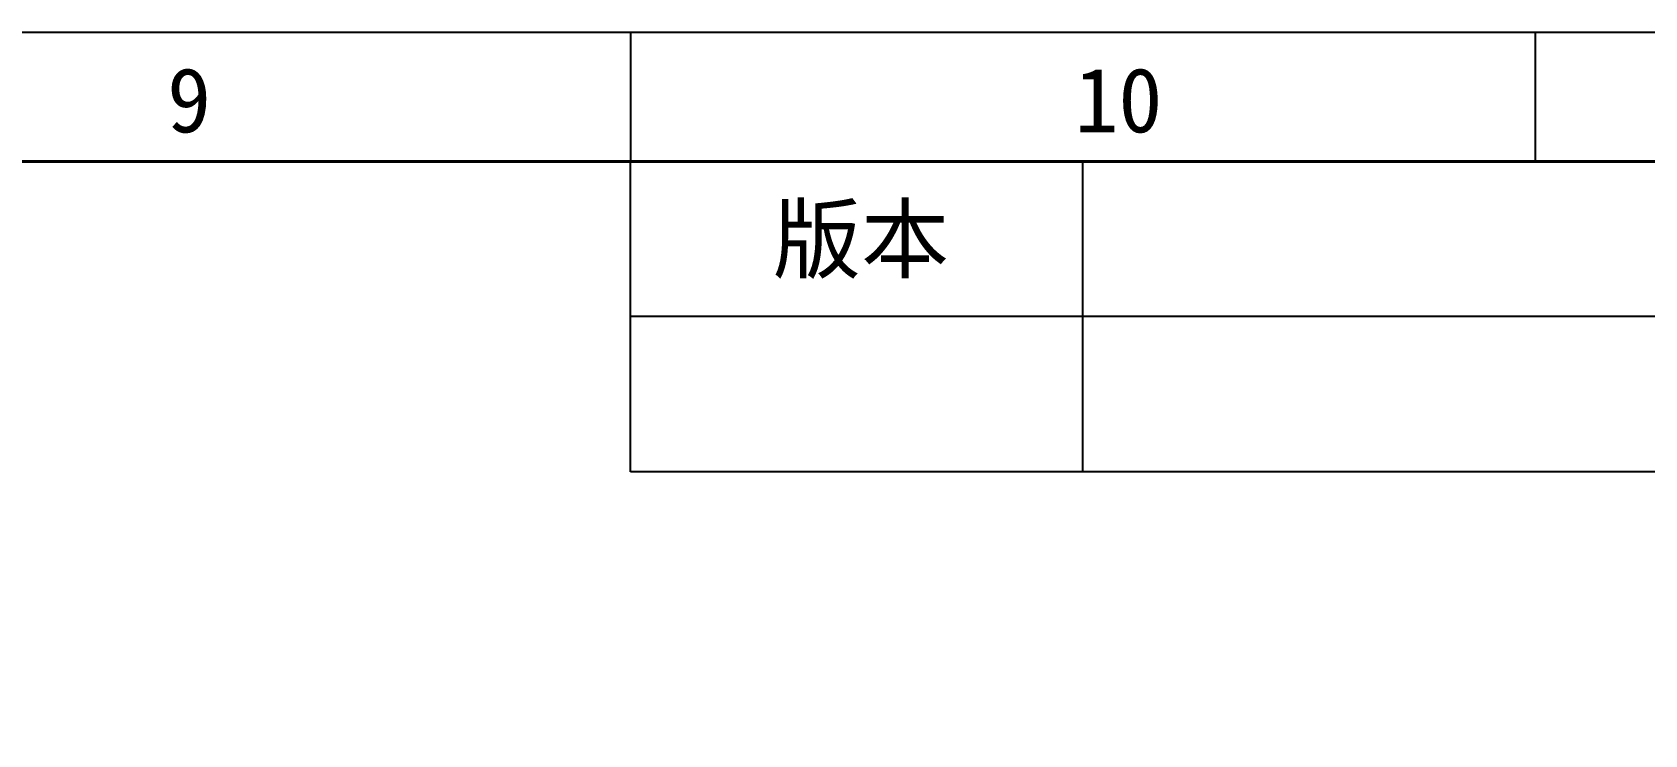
# Model space of a CAD drawing. Header units: millimetres. Extents: x 0 to 87554, y -20854 to 20404.
# Drawn here: x 79139 to 83235, y 17721 to 19505 of the extents above; entities that cross this region are included whole.
import ezdxf
from ezdxf.enums import TextEntityAlignment as Align

# ---------------------------------------------------------------- set-up
doc = ezdxf.new("R2010")
doc.units = ezdxf.units.MM
doc.layers.get('0').update_dxf_attribs({"lineweight": 15})
doc.layers.add('FORM', color=7, linetype='Continuous')
doc.styles.add('KEHUA', font='STFANGSO.TTF')

# ---------------------------------------------------------------- blocks, each defined once
blk = doc.blocks.new('KH01-M017S')
at = {"layer": 'FORM', "color": 4}
for p, q in [((315, 297), (315, 292)), ((350, 297), (350, 292))]:
    blk.add_line(p, q, dxfattribs=at)
at = {"layer": 'FORM', "color": 8}
for p, q in [((315, 280), (315, 292)), ((332.5, 280), (332.5, 292)), ((415, 286), (315, 286)), ((415, 280), (315, 280))]:
    blk.add_line(p, q, dxfattribs=at)
at = {"layer": 'FORM', "color": 6}
blk.add_lwpolyline([(0, 297), (420, 297), (420, 0), (0, 0)], close=True, dxfattribs=at)
at = {"layer": 'FORM', "color": 8, "lineweight": 40}
blk.add_lwpolyline([(5, 5), (415, 5), (415, 292), (5, 292)], close=True, dxfattribs=at)
at = {"layer": 'FORM', "color": 4, "style": 'KEHUA'}
for s, p in [('9', (297.078, 293.127)), ('10', (332.175, 293.127))]:
    blk.add_text(s, height=2.5, dxfattribs=at).set_placement(p)
at = {"layer": 'FORM', "color": 8, "style": 'KEHUA'}
blk.add_text('版本', height=2.5, dxfattribs=at).set_placement((320.51, 289), align=Align.MIDDLE_LEFT)
blk.add_attdef('公司名称', text='', height=2.5, dxfattribs=at).set_placement((284.941, 43.944), align=Align.MIDDLE_LEFT)
at = {"layer": 'FORM', "color": 4, "style": 'KEHUA'}
for tag, p in [('设计者', (369.071, 43.93)), ('审核者', (369.071, 37.93)), ('工程名称', (299.91, 37.585)), ('标准化', (369.071, 31.93)), ('批准者', (369.071, 25.93))]:
    blk.add_attdef(tag, text='', height=2.5, dxfattribs=at).set_placement(p, align=Align.MIDDLE_LEFT)
for tag, p in [('图纸名称', (299.91, 30.82)), ('产品型号', (299.91, 24.82)), ('版本', (299.91, 18.638)), ('页码', (299.91, 12.638))]:
    blk.add_attdef(tag, p, '', height=2.5, dxfattribs=at)

msp = doc.modelspace()

# ---------------------------------------------------------------- block references
at = {"xscale": 65.67391285754275, "yscale": 65.67391285754275, "zscale": 65.67391285754275}
msp.add_blockref('KH01-M017S', (59970.924, 0), dxfattribs=at)

doc.saveas('drawing.dxf')
